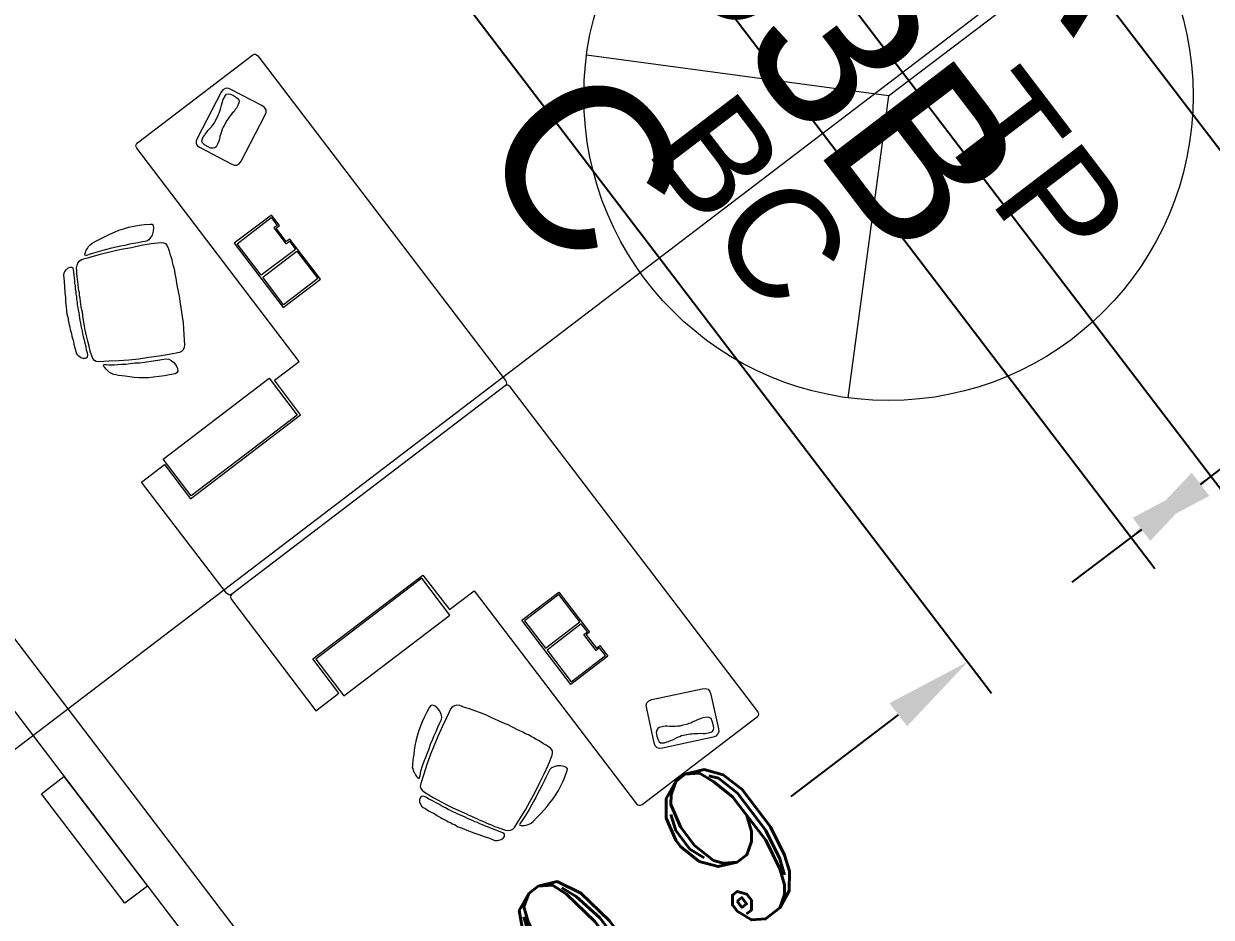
# Model space of a CAD drawing. Header units: metres. Extents: x 1384 to 1901, y 1501 to 2216.
# Drawn here: x 1475.91 to 1481.35, y 2115.07 to 2119.17 of the extents above; entities that cross this region are included whole.
import ezdxf

# ---------------------------------------------------------------- set-up
doc = ezdxf.new("R2010")
doc.units = ezdxf.units.M
doc.header["$LTSCALE"] = 0.05
doc.header["$PDMODE"] = 3
doc.linetypes.add('CONTINUA', pattern=[0])
for name, color, linetype, lineweight in [('BIEs', 1, 'CONTINUA', 15), ('Circulo', 250, 'Continuous', 15), ('Cotas Nave 2', 250, 'CONTINUA', 15), ('Extintores', 1, 'CONTINUA', 15), ('Linea de Corte', 250, 'CONTINUA', 15), ('mobiliario', 253, 'CONTINUA', 15), ('Pared Fuego', 81, 'CONTINUA', 15), ('TextoDCE', 250, 'Continuous', 15)]:
    doc.layers.add(name, color=color, linetype=linetype, lineweight=lineweight)
doc.styles.add('ROMANT', font='ROMANT', dxfattribs={"width": 0.85})
doc.styles.get("Standard").update_dxf_attribs({"font": 'arial.ttf'})
doc.dimstyles.new('1-50-GENERAL', dxfattribs={"dimtxt": 0.38, "dimasz": 0.4, "dimexe": 0.18, "dimexo": 0.06, "dimgap": 0.09, "dimtad": 0, "dimdec": 1, "dimzin": 0, "dimdsep": 46, "dimtxsty": 'ROMANT', "dimcen": 0.09, "dimadec": 0, "dimazin": 0, "dimtfac": 1, "dimtdec": 1, "dimtix": 1, "dimtofl": 0, "dimtmove": 0, "dimatfit": 3, "dimfxl": 0, "dimtolj": 1, "dimtzin": 0, "dimarcsym": 0})

# ---------------------------------------------------------------- blocks, each defined once
blk = doc.blocks.new('*D258')
at = {"layer": 'Cotas Nave 2', "color": 0, "lineweight": -2, "transparency": 16777216}
for p, q in [((1452.4409, 2163.6844), (1458.0727, 2167.9789)), ((1458.1721, 2167.5516), (1479.2994, 2139.8456)), ((1502.3652, 2109.5977), (1481.0039, 2137.6104)), ((1496.6209, 2104.7143), (1502.7508, 2109.3887))]:
    blk.add_line(p, q, dxfattribs=at)
at = {"layer": 'Cotas Nave 2', "color": 0, "transparency": 16777216}
for points in [[(1458.2251, 2167.5921), (1458.1191, 2167.5112), (1457.9295, 2167.8697)], [(1502.4182, 2109.6381), (1502.3122, 2109.5573), (1502.6077, 2109.2796)]]:
    blk.add_solid(points, dxfattribs=at)
at = {"layer": 'Defpoints', "color": 0, "transparency": 16777216}
for p in [(1457.9295, 2167.8697), (1452.3932, 2163.648), (1496.5732, 2104.678)]:
    blk.add_point(p, dxfattribs=at)
at = {"layer": 'Cotas Nave 2', "color": 0, "transparency": 16777216, "insert": (1480.1517, 2138.728), "char_height": 1, "attachment_point": 5, "rotation": 307.3275, "style": 'ROMANT'}
blk.add_mtext('\\A1;73.7', dxfattribs=at)
blk = doc.blocks.new('*D280')
at = {"layer": 'Cotas Nave 2', "color": 0, "lineweight": -2, "transparency": 16777216}
for p, q in [((1451.6493, 2127.6147), (1442.9648, 2121.0908)), ((1443.349, 2120.8791), (1455.8204, 2104.2774)), ((1470.0045, 2085.396), (1457.533, 2101.9976)), ((1478.7852, 2091.4919), (1470.1008, 2084.968))]:
    blk.add_line(p, q, dxfattribs=at)
at = {"layer": 'Cotas Nave 2', "color": 0, "transparency": 16777216}
for points in [[(1443.4023, 2120.9191), (1443.2957, 2120.839), (1443.1087, 2121.1989)], [(1470.0578, 2085.436), (1469.9512, 2085.3559), (1470.2447, 2085.0761)]]:
    blk.add_solid(points, dxfattribs=at)
at = {"layer": 'Defpoints', "color": 0, "transparency": 16777216}
for p in [(1451.6972, 2127.6507), (1478.8332, 2091.528), (1470.2447, 2085.0761)]:
    blk.add_point(p, dxfattribs=at)
at = {"layer": 'Cotas Nave 2', "color": 0, "transparency": 16777216, "insert": (1456.6767, 2103.1375), "char_height": 1, "attachment_point": 5, "rotation": 306.9145, "style": 'ROMANT'}
blk.add_mtext('\\A1;45.2', dxfattribs=at)
blk = doc.blocks.new('*D294')
at = {"layer": 'Cotas Nave 2', "color": 0, "lineweight": -2, "transparency": 16777216}
for p, q in [((1485.8886, 2118.4399), (1487.1996, 2116.7207)), ((1486.7724, 2116.6213), (1484.2131, 2114.6697)), ((1480.0623, 2111.5045), (1482.6216, 2113.4561)), ((1478.5424, 2112.838), (1479.8534, 2111.1188))]:
    blk.add_line(p, q, dxfattribs=at)
at = {"layer": 'Cotas Nave 2', "color": 0, "transparency": 16777216}
for points in [[(1486.732, 2116.6743), (1486.8128, 2116.5683), (1487.0905, 2116.8639)], [(1480.0219, 2111.5575), (1480.1027, 2111.4515), (1479.7443, 2111.262)]]:
    blk.add_solid(points, dxfattribs=at)
at = {"layer": 'Defpoints', "color": 0, "transparency": 16777216}
for p in [(1485.8522, 2118.4876), (1487.0905, 2116.8639), (1478.506, 2112.8857)]:
    blk.add_point(p, dxfattribs=at)
at = {"layer": 'Cotas Nave 2', "color": 0, "transparency": 16777216, "insert": (1483.4174, 2114.0629), "char_height": 1, "attachment_point": 5, "rotation": 37.3275, "style": 'ROMANT'}
blk.add_mtext('\\A1;9.2', dxfattribs=at)
blk = doc.blocks.new('*D298')
at = {"layer": 'Cotas Nave 2', "color": 0, "lineweight": -2, "transparency": 16777216}
for p, q in [((1478.9202, 2121.8209), (1482.2006, 2117.5191)), ((1478.1727, 2121.2509), (1481.4531, 2116.9491)), ((1482.4095, 2117.9047), (1482.7276, 2118.1473)), ((1481.0259, 2116.8496), (1480.7078, 2116.6071))]:
    blk.add_line(p, q, dxfattribs=at)
at = {"layer": 'Cotas Nave 2', "color": 0, "transparency": 16777216}
for points in [[(1482.3691, 2117.9577), (1482.4499, 2117.8517), (1482.0915, 2117.6622)], [(1480.9855, 2116.9027), (1481.0663, 2116.7966), (1481.344, 2117.0922)]]:
    blk.add_solid(points, dxfattribs=at)
at = {"layer": 'Defpoints', "color": 0, "transparency": 16777216}
for p in [(1478.8838, 2121.8686), (1478.1364, 2121.2986), (1481.344, 2117.0922)]:
    blk.add_point(p, dxfattribs=at)
at = {"layer": 'Cotas Nave 2', "color": 0, "transparency": 16777216, "insert": (1483.3423, 2118.616), "char_height": 0.75, "attachment_point": 5, "rotation": 37.3275, "style": 'ROMANT'}
blk.add_mtext('\\A1;0.9', dxfattribs=at)
blk = doc.blocks.new('*D299')
at = {"layer": 'Cotas Nave 2', "color": 0, "lineweight": -2, "transparency": 16777216}
for p, q in [((1477.807, 2120.972), (1481.0873, 2116.6701)), ((1477.0595, 2120.402), (1480.3399, 2116.1001)), ((1481.2963, 2117.0558), (1481.6143, 2117.2984)), ((1479.9127, 2116.0007), (1479.4208, 2115.6256))]:
    blk.add_line(p, q, dxfattribs=at)
at = {"layer": 'Cotas Nave 2', "color": 0, "transparency": 16777216}
for points in [[(1481.2558, 2117.1088), (1481.3367, 2117.0028), (1480.9782, 2116.8133)], [(1479.8722, 2116.0537), (1479.9531, 2115.9477), (1480.2307, 2116.2433)]]:
    blk.add_solid(points, dxfattribs=at)
at = {"layer": 'Defpoints', "color": 0, "transparency": 16777216}
for p in [(1477.7706, 2121.0197), (1477.0231, 2120.4497), (1480.2307, 2116.2433)]:
    blk.add_point(p, dxfattribs=at)
at = {"layer": 'Cotas Nave 2', "color": 0, "transparency": 16777216, "insert": (1478.806, 2115.1569), "char_height": 0.75, "attachment_point": 5, "rotation": 37.3275, "style": 'ROMANT'}
blk.add_mtext('\\A1;0.9', dxfattribs=at)
blk = doc.blocks.new('*D301')
at = {"layer": 'Cotas Nave 2', "color": 0, "lineweight": -2, "transparency": 16777216}
for p, q in [((1476.9867, 2120.4974), (1476.5729, 2121.0401)), ((1476.364, 2120.6544), (1475.9541, 2120.3419)), ((1474.2906, 2119.0734), (1474.7005, 2119.386)), ((1474.2773, 2118.4313), (1473.8634, 2118.974))]:
    blk.add_line(p, q, dxfattribs=at)
at = {"layer": 'Cotas Nave 2', "color": 0, "transparency": 16777216}
for points in [[(1476.3235, 2120.7074), (1476.4044, 2120.6014), (1476.682, 2120.897)], [(1474.2502, 2119.1264), (1474.3311, 2119.0204), (1473.9726, 2118.8309)]]:
    blk.add_solid(points, dxfattribs=at)
at = {"layer": 'Defpoints', "color": 0, "transparency": 16777216}
for p in [(1477.0231, 2120.4497), (1473.9726, 2118.8309), (1474.3136, 2118.3836)]:
    blk.add_point(p, dxfattribs=at)
at = {"layer": 'Cotas Nave 2', "color": 0, "transparency": 16777216, "insert": (1475.3273, 2119.8639), "char_height": 0.75, "attachment_point": 5, "rotation": 37.3275, "style": 'ROMANT'}
blk.add_mtext('\\A1;3.4', dxfattribs=at)
blk = doc.blocks.new('*D307')
at = {"layer": 'Cotas Nave 2', "color": 0, "lineweight": -2, "transparency": 16777216}
for p, q in [((1469.8763, 2123.771), (1466.8083, 2121.4314)), ((1467.194, 2121.2225), (1470.2732, 2117.1845)), ((1475.0078, 2110.9756), (1471.9286, 2115.0136)), ((1478.1752, 2112.8879), (1475.1073, 2110.5484))]:
    blk.add_line(p, q, dxfattribs=at)
at = {"layer": 'Cotas Nave 2', "color": 0, "transparency": 16777216}
for points in [[(1467.247, 2121.2629), (1467.141, 2121.1821), (1466.9514, 2121.5406)], [(1475.0609, 2111.016), (1474.9548, 2110.9352), (1475.2504, 2110.6575)]]:
    blk.add_solid(points, dxfattribs=at)
at = {"layer": 'Defpoints', "color": 0, "transparency": 16777216}
for p in [(1469.924, 2123.8073), (1466.9514, 2121.5406), (1478.223, 2112.9243)]:
    blk.add_point(p, dxfattribs=at)
at = {"layer": 'Cotas Nave 2', "color": 0, "transparency": 16777216, "insert": (1471.1009, 2116.0991), "char_height": 1, "attachment_point": 5, "rotation": 307.3275, "style": 'ROMANT'}
blk.add_mtext('\\A1;13.7', dxfattribs=at)

msp = doc.modelspace()

# ---------------------------------------------------------------- linework, layer by layer
at = {"layer": 'BIEs'}
for p, q in [((1475.9888, 2115.6382), (1476.0922, 2115.717)), ((1476.0922, 2115.717), (1476.4742, 2115.216)), ((1476.3708, 2115.1372), (1475.9888, 2115.6382)), ((1476.4742, 2115.216), (1476.3708, 2115.1372))]:
    msp.add_line(p, q, dxfattribs=at)
at = {"layer": 'Circulo'}
for q in [(1480.9767, 2119.6804), (1478.485, 2119.0208), (1479.6812, 2117.4522)]:
    msp.add_line((1479.8675, 2118.8346), q, dxfattribs=at)
msp.add_circle((1479.8675, 2118.8346), 1.3949, dxfattribs=at)
at = {"layer": 'Linea de Corte'}
msp.add_line((1486.2837, 2123.785), (1463.2468, 2106.2182), dxfattribs=at)
at = {"layer": 'mobiliario', "linetype": 'Continuous'}
for p, q in [((1476.4286, 2118.6202), (1476.9565, 2119.0227)), ((1476.9565, 2119.0227), (1476.9633, 2119.0257)), ((1476.9633, 2119.0257), (1476.9697, 2119.0261)), ((1476.9697, 2119.0261), (1476.9745, 2119.0229)), ((1476.9745, 2119.0229), (1476.9802, 2119.0183)), ((1476.9802, 2119.0183), (1478.1141, 2117.5314)), ((1476.8118, 2118.8515), (1476.703, 2118.6421)), ((1476.8196, 2118.862), (1476.8118, 2118.8515)), ((1476.8307, 2118.8681), (1476.8196, 2118.862)), ((1476.8426, 2118.8704), (1476.8307, 2118.8681)), ((1476.8559, 2118.8647), (1476.8426, 2118.8704)), ((1476.8559, 2118.8647), (1476.8559, 2118.8647)), ((1476.9982, 2118.7905), (1476.8559, 2118.8647)), ((1476.8099, 2118.78), (1476.8141, 2118.7923)), ((1476.8141, 2118.7923), (1476.8169, 2118.8035)), ((1476.8169, 2118.8035), (1476.8193, 2118.8121)), ((1476.8193, 2118.8121), (1476.8214, 2118.8182)), ((1476.8214, 2118.8182), (1476.8316, 2118.8373)), ((1476.8316, 2118.8373), (1476.8363, 2118.8431)), ((1476.8363, 2118.8431), (1476.8442, 2118.8445)), ((1476.8442, 2118.8445), (1476.8542, 2118.8432)), ((1476.8542, 2118.8432), (1476.8687, 2118.8361)), ((1476.8687, 2118.8361), (1476.8816, 2118.828)), ((1476.8816, 2118.828), (1476.8921, 2118.8202)), ((1476.8937, 2118.8034), (1476.8848, 2118.7853)), ((1476.8921, 2118.8202), (1476.8947, 2118.8109)), ((1476.8947, 2118.8109), (1476.8937, 2118.8034)), ((1476.7849, 2118.7181), (1476.799, 2118.747)), ((1476.799, 2118.747), (1476.8011, 2118.7531)), ((1476.8011, 2118.7531), (1476.8046, 2118.7603)), ((1476.8046, 2118.7603), (1476.8071, 2118.7689)), ((1476.8071, 2118.7689), (1476.8099, 2118.78)), ((1476.855, 2118.7445), (1476.8476, 2118.7366)), ((1476.8628, 2118.755), (1476.855, 2118.7445)), ((1476.8717, 2118.764), (1476.8628, 2118.755)), ((1476.8767, 2118.7723), (1476.8717, 2118.764)), ((1476.8827, 2118.7792), (1476.8767, 2118.7723)), ((1476.8848, 2118.7853), (1476.8827, 2118.7792)), ((1476.8848, 2118.7853), (1476.8848, 2118.7853)), ((1476.9037, 2118.5357), (1477.0126, 2118.7451)), ((1477.0098, 2118.7813), (1476.9982, 2118.7905)), ((1477.0174, 2118.7713), (1477.0098, 2118.7813)), ((1477.0126, 2118.7451), (1477.0182, 2118.7584)), ((1477.0182, 2118.7584), (1477.0174, 2118.7713)), ((1476.7511, 2118.6766), (1476.76, 2118.6856)), ((1476.76, 2118.6856), (1476.7689, 2118.6947)), ((1476.7689, 2118.6947), (1476.7753, 2118.704)), ((1476.7753, 2118.704), (1476.7813, 2118.7109)), ((1476.7813, 2118.7109), (1476.7849, 2118.7181)), ((1476.821, 2118.6915), (1476.8171, 2118.6818)), ((1476.8259, 2118.6998), (1476.821, 2118.6915)), ((1476.8379, 2118.7225), (1476.8259, 2118.6998)), ((1476.8426, 2118.7283), (1476.8379, 2118.7225)), ((1476.8476, 2118.7366), (1476.8426, 2118.7283)), ((1476.6973, 2118.6288), (1476.697, 2118.6173)), ((1476.703, 2118.6421), (1476.6973, 2118.6288)), ((1476.7239, 2118.6264), (1476.7249, 2118.634)), ((1476.7249, 2118.634), (1476.7288, 2118.6438)), ((1476.7288, 2118.6438), (1476.7351, 2118.6531)), ((1476.7351, 2118.6531), (1476.7387, 2118.6603)), ((1476.7387, 2118.6603), (1476.7461, 2118.6683)), ((1476.7461, 2118.6683), (1476.7511, 2118.6766)), ((1476.8045, 2118.6361), (1476.8021, 2118.6275)), ((1476.8062, 2118.6487), (1476.8045, 2118.6361)), ((1476.8105, 2118.6609), (1476.8062, 2118.6487)), ((1476.8133, 2118.672), (1476.8105, 2118.6609)), ((1476.8171, 2118.6818), (1476.8133, 2118.672)), ((1476.4218, 2118.6083), (1476.4239, 2118.6144)), ((1476.4222, 2118.6018), (1476.4218, 2118.6083)), ((1476.4252, 2118.595), (1476.4222, 2118.6018)), ((1476.4239, 2118.6144), (1476.4286, 2118.6202)), ((1477.1694, 2117.619), (1476.4252, 2118.595)), ((1476.697, 2118.6173), (1476.7032, 2118.6062)), ((1476.7032, 2118.6062), (1476.7162, 2118.598)), ((1476.7162, 2118.598), (1476.8585, 2118.5238)), ((1476.7268, 2118.6197), (1476.7239, 2118.6264)), ((1476.7358, 2118.6108), (1476.7268, 2118.6197)), ((1476.7488, 2118.6026), (1476.7358, 2118.6108)), ((1476.7633, 2118.5955), (1476.7488, 2118.6026)), ((1476.7747, 2118.5953), (1476.7633, 2118.5955)), ((1476.7826, 2118.5968), (1476.7747, 2118.5953)), ((1476.7898, 2118.6022), (1476.7826, 2118.5968)), ((1476.7986, 2118.6203), (1476.7898, 2118.6022)), ((1476.8021, 2118.6275), (1476.7986, 2118.6203)), ((1476.8585, 2118.5238), (1476.8719, 2118.5182)), ((1476.8834, 2118.5179), (1476.8945, 2118.5241)), ((1476.8945, 2118.5241), (1476.9037, 2118.5357)), ((1476.8719, 2118.5182), (1476.8834, 2118.5179)), ((1477.042, 2118.2891), (1476.8723, 2118.1597)), ((1476.8848, 2118.158), (1477.0418, 2118.2777)), ((1477.0418, 2118.2777), (1477.069, 2118.242)), ((1477.079, 2118.2406), (1477.042, 2118.2891)), ((1476.2687, 2118.1846), (1476.303, 2118.2018)), ((1476.303, 2118.2018), (1476.3234, 2118.2105)), ((1476.3234, 2118.2105), (1476.3438, 2118.2193)), ((1476.3438, 2118.2193), (1476.3653, 2118.2266)), ((1476.3653, 2118.2266), (1476.3893, 2118.2336)), ((1476.3893, 2118.2336), (1476.4129, 2118.2382)), ((1476.4129, 2118.2382), (1476.4366, 2118.2426)), ((1476.4366, 2118.2426), (1476.4613, 2118.2458)), ((1476.4613, 2118.2458), (1476.4872, 2118.2474)), ((1476.4872, 2118.2474), (1476.4961, 2118.2474)), ((1476.4958, 2118.1975), (1476.4891, 2118.1857)), ((1476.5007, 2118.2149), (1476.4958, 2118.1975)), ((1476.4961, 2118.2474), (1476.5005, 2118.2417)), ((1476.5005, 2118.2417), (1476.5027, 2118.2299)), ((1476.5027, 2118.2299), (1476.5007, 2118.2149)), ((1477.069, 2118.242), (1477.0533, 2118.23)), ((1477.0533, 2118.23), (1477.1088, 2118.1572)), ((1477.0634, 2118.2286), (1477.079, 2118.2406)), ((1477.1102, 2118.1673), (1477.0634, 2118.2286)), ((1477.079, 2118.2406), (1477.079, 2118.2406)), ((1477.079, 2118.2406), (1477.079, 2118.2406)), ((1476.1995, 2118.1363), (1476.2044, 2118.1446)), ((1476.2044, 2118.1446), (1476.2119, 2118.1526)), ((1476.2119, 2118.1526), (1476.2219, 2118.1602)), ((1476.2219, 2118.1602), (1476.2412, 2118.1704)), ((1476.2412, 2118.1704), (1476.2687, 2118.1846)), ((1476.3308, 2118.1417), (1476.3096, 2118.1368)), ((1476.3519, 2118.1465), (1476.3308, 2118.1417)), ((1476.3716, 2118.1503), (1476.3519, 2118.1465)), ((1476.3539, 2118.1322), (1476.4011, 2118.1411)), ((1476.3928, 2118.1551), (1476.3716, 2118.1503)), ((1476.4125, 2118.1589), (1476.3928, 2118.1551)), ((1476.4011, 2118.1411), (1476.446, 2118.1505)), ((1476.4322, 2118.1626), (1476.4125, 2118.1589)), ((1476.4519, 2118.1663), (1476.4322, 2118.1626)), ((1476.446, 2118.1505), (1476.4918, 2118.1584)), ((1476.4716, 2118.17), (1476.4519, 2118.1663)), ((1476.4813, 2118.1752), (1476.4716, 2118.17)), ((1476.4891, 2118.1857), (1476.4813, 2118.1752)), ((1476.4918, 2118.1584), (1476.5373, 2118.1638)), ((1476.5373, 2118.1638), (1476.5474, 2118.1625)), ((1476.5474, 2118.1625), (1476.5571, 2118.1585)), ((1476.5571, 2118.1585), (1476.5647, 2118.1486)), ((1476.5647, 2118.1486), (1476.5706, 2118.1349)), ((1476.8723, 2118.1597), (1477.0964, 2117.8657)), ((1476.9947, 2118.0139), (1476.8848, 2118.158)), ((1477.1088, 2118.1572), (1477.1245, 2118.1692)), ((1477.1258, 2118.1792), (1477.1102, 2118.1673)), ((1477.1245, 2118.1692), (1477.1528, 2118.1321)), ((1477.2662, 2117.9952), (1477.1258, 2118.1792)), ((1476.1622, 2118.0786), (1476.1733, 2118.0848)), ((1476.1733, 2118.0848), (1476.2173, 2118.0981)), ((1476.1882, 2118.1097), (1476.1906, 2118.1183)), ((1476.189, 2118.1057), (1476.1882, 2118.1097)), ((1476.1911, 2118.1029), (1476.189, 2118.1057)), ((1476.1906, 2118.1183), (1476.1945, 2118.128)), ((1476.1951, 2118.1037), (1476.1911, 2118.1029)), ((1476.1945, 2118.128), (1476.1995, 2118.1363)), ((1476.2126, 2118.1102), (1476.1951, 2118.1037)), ((1476.1951, 2118.1037), (1476.1951, 2118.1037)), ((1476.2381, 2118.1183), (1476.2126, 2118.1102)), ((1476.2173, 2118.0981), (1476.2639, 2118.111)), ((1476.2699, 2118.1269), (1476.2381, 2118.1183)), ((1476.2639, 2118.111), (1476.3077, 2118.1217)), ((1476.3096, 2118.1368), (1476.2699, 2118.1269)), ((1476.3077, 2118.1217), (1476.3539, 2118.1322)), ((1476.5706, 2118.1349), (1476.5742, 2118.1242)), ((1476.5742, 2118.1242), (1476.5776, 2118.111)), ((1476.5776, 2118.111), (1476.5824, 2118.0988)), ((1476.5824, 2118.0988), (1476.5857, 2118.0855)), ((1476.5857, 2118.0855), (1476.588, 2118.0738)), ((1477.1528, 2118.1321), (1476.9947, 2118.0139)), ((1477.0023, 2118.0039), (1477.1593, 2118.1236)), ((1477.1593, 2118.1236), (1477.2551, 2117.998)), ((1476.0934, 2118.0238), (1476.097, 2118.0311)), ((1476.097, 2118.0311), (1476.1033, 2118.0404)), ((1476.1033, 2118.0404), (1476.1119, 2118.047)), ((1476.1119, 2118.047), (1476.1202, 2118.051)), ((1476.1202, 2118.051), (1476.1277, 2118.05)), ((1476.1277, 2118.05), (1476.1323, 2118.0468)), ((1476.1323, 2118.0468), (1476.1339, 2118.0389)), ((1476.1339, 2118.0389), (1476.1361, 2118.0271)), ((1476.1503, 2118.047), (1476.152, 2118.0595)), ((1476.1511, 2118.034), (1476.1503, 2118.047)), ((1476.1519, 2118.0211), (1476.1511, 2118.034)), ((1476.152, 2118.0595), (1476.1559, 2118.0692)), ((1476.1559, 2118.0692), (1476.1622, 2118.0786)), ((1476.588, 2118.0738), (1476.5913, 2118.0605)), ((1476.5913, 2118.0605), (1476.5947, 2118.0473)), ((1476.5947, 2118.0473), (1476.598, 2118.034)), ((1476.598, 2118.034), (1476.5999, 2118.0196)), ((1476.0921, 2118.0138), (1476.0934, 2118.0238)), ((1476.0948, 2117.9865), (1476.0921, 2118.0138)), ((1476.0965, 2117.9607), (1476.0948, 2117.9865)), ((1476.1361, 2118.0271), (1476.137, 2118.0141)), ((1476.137, 2118.0141), (1476.1392, 2118.0023)), ((1476.1392, 2118.0023), (1476.14, 2117.9894)), ((1476.14, 2117.9894), (1476.1408, 2117.9765)), ((1476.1408, 2117.9765), (1476.143, 2117.9647)), ((1476.1528, 2118.0082), (1476.1519, 2118.0211)), ((1476.1536, 2117.9953), (1476.1528, 2118.0082)), ((1476.1558, 2117.9834), (1476.1536, 2117.9953)), ((1476.1566, 2117.9705), (1476.1558, 2117.9834)), ((1476.5999, 2118.0196), (1476.6032, 2118.0063)), ((1476.6032, 2118.0063), (1476.6062, 2117.9906)), ((1476.6062, 2117.9906), (1476.6081, 2117.9763)), ((1476.6081, 2117.9763), (1476.6111, 2117.9605)), ((1477.0981, 2117.8783), (1477.0023, 2118.0039)), ((1477.0964, 2117.8657), (1477.2662, 2117.9952)), ((1477.2551, 2117.998), (1477.0981, 2117.8783)), ((1476.0981, 2117.9349), (1476.0965, 2117.9607)), ((1476.1001, 2117.9116), (1476.0981, 2117.9349)), ((1476.143, 2117.9647), (1476.1439, 2117.9517)), ((1476.1439, 2117.9517), (1476.1461, 2117.9399)), ((1476.1461, 2117.9399), (1476.147, 2117.927)), ((1476.147, 2117.927), (1476.1492, 2117.9152)), ((1476.1586, 2117.9562), (1476.1566, 2117.9705)), ((1476.1608, 2117.9443), (1476.1586, 2117.9562)), ((1476.163, 2117.9325), (1476.1608, 2117.9443)), ((1476.1639, 2117.9197), (1476.163, 2117.9325)), ((1476.6111, 2117.9605), (1476.6144, 2117.9472)), ((1476.6144, 2117.9472), (1476.6175, 2117.9315)), ((1476.6175, 2117.9315), (1476.6194, 2117.9172)), ((1476.1009, 2117.8897), (1476.1001, 2117.9116)), ((1476.1033, 2117.8689), (1476.1009, 2117.8897)), ((1476.1059, 2117.8506), (1476.1033, 2117.8689)), ((1476.1492, 2117.9152), (1476.1501, 2117.9023)), ((1476.1501, 2117.9023), (1476.1522, 2117.8904)), ((1476.1522, 2117.8904), (1476.1531, 2117.8775)), ((1476.1531, 2117.8775), (1476.1554, 2117.8657)), ((1476.1661, 2117.9078), (1476.1639, 2117.9197)), ((1476.1681, 2117.8934), (1476.1661, 2117.9078)), ((1476.1702, 2117.8816), (1476.1681, 2117.8934)), ((1476.1711, 2117.8687), (1476.1702, 2117.8816)), ((1476.1745, 2117.8554), (1476.1711, 2117.8687)), ((1476.6194, 2117.9172), (1476.6239, 2117.8845)), ((1476.6239, 2117.8845), (1476.6288, 2117.8544)), ((1476.1075, 2117.8337), (1476.1059, 2117.8506)), ((1476.1075, 2117.8337), (1476.1075, 2117.8337)), ((1476.1101, 2117.8245), (1476.1075, 2117.8337)), ((1476.1127, 2117.8151), (1476.1101, 2117.8245)), ((1476.1138, 2117.8048), (1476.1127, 2117.8151)), ((1476.1554, 2117.8657), (1476.1576, 2117.8538)), ((1476.1576, 2117.8538), (1476.1598, 2117.8421)), ((1476.1598, 2117.8421), (1476.1621, 2117.8303)), ((1476.1621, 2117.8303), (1476.1629, 2117.8173)), ((1476.1629, 2117.8173), (1476.1651, 2117.8055)), ((1476.1767, 2117.8436), (1476.1745, 2117.8554)), ((1476.1767, 2117.8436), (1476.1767, 2117.8436)), ((1476.1805, 2117.8149), (1476.1767, 2117.8436)), ((1476.1846, 2117.7888), (1476.1805, 2117.8149)), ((1476.6288, 2117.8544), (1476.6338, 2117.8243)), ((1476.6338, 2117.8243), (1476.6375, 2117.7956)), ((1476.1164, 2117.7954), (1476.1138, 2117.8048)), ((1476.1176, 2117.7851), (1476.1164, 2117.7954)), ((1476.1202, 2117.7757), (1476.1176, 2117.7851)), ((1476.1224, 2117.7639), (1476.1202, 2117.7757)), ((1476.125, 2117.7546), (1476.1224, 2117.7639)), ((1476.1651, 2117.8055), (1476.1674, 2117.7937)), ((1476.1674, 2117.7937), (1476.1697, 2117.7819)), ((1476.1697, 2117.7819), (1476.1719, 2117.77)), ((1476.1719, 2117.77), (1476.1752, 2117.7567)), ((1476.1899, 2117.7612), (1476.1846, 2117.7888)), ((1476.1955, 2117.7361), (1476.1899, 2117.7612)), ((1476.6375, 2117.7956), (1476.6403, 2117.7684)), ((1476.6403, 2117.7684), (1476.6419, 2117.7425)), ((1476.1276, 2117.7453), (1476.125, 2117.7546)), ((1476.1299, 2117.7334), (1476.1276, 2117.7453)), ((1476.1335, 2117.7227), (1476.1299, 2117.7334)), ((1476.1369, 2117.7094), (1476.1335, 2117.7227)), ((1476.1391, 2117.6976), (1476.1369, 2117.7094)), ((1476.1752, 2117.7567), (1476.1775, 2117.7449)), ((1476.1775, 2117.7449), (1476.1798, 2117.7331)), ((1476.1798, 2117.7331), (1476.1834, 2117.7224)), ((1476.1834, 2117.7224), (1476.1868, 2117.7091)), ((1476.1868, 2117.7091), (1476.189, 2117.6973)), ((1476.2011, 2117.711), (1476.1955, 2117.7361)), ((1476.207, 2117.6885), (1476.2011, 2117.711)), ((1476.6419, 2117.7425), (1476.6425, 2117.7182)), ((1476.6425, 2117.7182), (1476.6445, 2117.6948)), ((1476.1424, 2117.6844), (1476.1391, 2117.6976)), ((1476.1469, 2117.6697), (1476.1424, 2117.6844)), ((1476.1502, 2117.6565), (1476.1469, 2117.6697)), ((1476.1542, 2117.6482), (1476.1502, 2117.6565)), ((1476.189, 2117.6973), (1476.1923, 2117.684)), ((1476.1923, 2117.684), (1476.1946, 2117.6722)), ((1476.1946, 2117.6722), (1476.1979, 2117.6589)), ((1476.1979, 2117.6589), (1476.2001, 2117.6471)), ((1476.2129, 2117.6659), (1476.207, 2117.6885)), ((1476.2203, 2117.6444), (1476.2129, 2117.6659)), ((1476.5745, 2117.6505), (1476.5286, 2117.6426)), ((1476.6218, 2117.6595), (1476.5745, 2117.6505)), ((1476.63, 2117.6635), (1476.6218, 2117.6595)), ((1476.6375, 2117.6714), (1476.63, 2117.6635)), ((1476.6428, 2117.6823), (1476.6375, 2117.6714)), ((1476.6445, 2117.6948), (1476.6428, 2117.6823)), ((1476.1611, 2117.6422), (1476.1542, 2117.6482)), ((1476.169, 2117.6347), (1476.1611, 2117.6422)), ((1476.1802, 2117.6319), (1476.169, 2117.6347)), ((1476.1891, 2117.632), (1476.1802, 2117.6319)), ((1476.196, 2117.6349), (1476.1891, 2117.632)), ((1476.1991, 2117.6396), (1476.196, 2117.6349)), ((1476.2001, 2117.6471), (1476.1991, 2117.6396)), ((1476.225, 2117.6323), (1476.2203, 2117.6444)), ((1476.2316, 2117.6237), (1476.225, 2117.6323)), ((1476.2399, 2117.6187), (1476.2316, 2117.6237)), ((1476.2525, 2117.617), (1476.2399, 2117.6187)), ((1476.2976, 2117.6199), (1476.2525, 2117.617)), ((1476.2733, 2117.6014), (1476.2751, 2117.605)), ((1476.2752, 2117.596), (1476.2733, 2117.6014)), ((1476.2751, 2117.605), (1476.2777, 2117.6047)), ((1476.2796, 2117.5904), (1476.2752, 2117.596)), ((1476.2777, 2117.6047), (1476.2866, 2117.6047)), ((1476.2866, 2117.6047), (1476.2967, 2117.6034)), ((1476.2967, 2117.6034), (1476.3082, 2117.6031)), ((1476.3439, 2117.6213), (1476.2976, 2117.6199)), ((1476.3082, 2117.6031), (1476.3236, 2117.6036)), ((1476.3236, 2117.6036), (1476.3391, 2117.6041)), ((1476.3391, 2117.6041), (1476.3559, 2117.6057)), ((1476.3891, 2117.6243), (1476.3439, 2117.6213)), ((1476.3559, 2117.6057), (1476.3753, 2117.6069)), ((1476.3753, 2117.6069), (1476.3961, 2117.6092)), ((1476.4347, 2117.6296), (1476.3891, 2117.6243)), ((1476.3961, 2117.6092), (1476.4168, 2117.6116)), ((1476.4168, 2117.6116), (1476.4387, 2117.6125)), ((1476.4816, 2117.6361), (1476.4347, 2117.6296)), ((1476.4387, 2117.6125), (1476.461, 2117.6158)), ((1476.461, 2117.6158), (1476.4818, 2117.6182)), ((1476.5286, 2117.6426), (1476.4816, 2117.6361)), ((1476.4818, 2117.6182), (1476.5015, 2117.6219)), ((1476.5015, 2117.6219), (1476.5223, 2117.6242)), ((1476.5223, 2117.6242), (1476.5405, 2117.6269)), ((1476.5405, 2117.6269), (1476.5603, 2117.6306)), ((1476.5603, 2117.6306), (1476.5729, 2117.6289)), ((1476.5729, 2117.6289), (1476.5836, 2117.6237)), ((1476.5836, 2117.6237), (1476.5952, 2117.6144)), ((1476.5952, 2117.6144), (1476.6061, 2117.6001)), ((1476.6061, 2117.6001), (1476.612, 2117.5865)), ((1477.0567, 2117.533), (1477.1694, 2117.619)), ((1476.285, 2117.5832), (1476.2796, 2117.5904)), ((1476.293, 2117.5757), (1476.285, 2117.5832)), ((1476.3009, 2117.5683), (1476.293, 2117.5757)), ((1476.3092, 2117.5633), (1476.3009, 2117.5683)), ((1476.3139, 2117.5601), (1476.3092, 2117.5633)), ((1476.3214, 2117.5591), (1476.3139, 2117.5601)), ((1476.33, 2117.5567), (1476.3214, 2117.5591)), ((1476.3427, 2117.555), (1476.33, 2117.5567)), ((1476.3578, 2117.5529), (1476.3427, 2117.555)), ((1476.3728, 2117.5509), (1476.3578, 2117.5529)), ((1476.393, 2117.5482), (1476.3728, 2117.5509)), ((1476.4131, 2117.5455), (1476.393, 2117.5482)), ((1476.4346, 2117.5439), (1476.4131, 2117.5455)), ((1476.4576, 2117.5433), (1476.4346, 2117.5439)), ((1476.4795, 2117.5442), (1476.4576, 2117.5433)), ((1476.5028, 2117.5462), (1476.4795, 2117.5442)), ((1476.5275, 2117.5492), (1476.5028, 2117.5462)), ((1476.5523, 2117.5523), (1476.5275, 2117.5492)), ((1476.5471, 2117.1715), (1477.0322, 2117.5415)), ((1476.5759, 2117.5568), (1476.5523, 2117.5523)), ((1476.601, 2117.5624), (1476.5759, 2117.5568)), ((1476.6092, 2117.5665), (1476.601, 2117.5624)), ((1476.6142, 2117.5747), (1476.6092, 2117.5665)), ((1476.612, 2117.5865), (1476.6142, 2117.5747)), ((1477.0322, 2117.5415), (1477.1606, 2117.3731)), ((1478.1121, 2117.5074), (1476.8607, 2116.5531)), ((1478.1121, 2117.5074), (1476.8607, 2116.5531)), ((1477.1761, 2117.3735), (1477.0567, 2117.533)), ((1478.1167, 2117.5131), (1478.1121, 2117.5074)), ((1478.1189, 2117.5103), (1478.1121, 2117.5074)), ((1478.1141, 2117.5314), (1478.117, 2117.5246)), ((1478.1188, 2117.5192), (1478.1167, 2117.5131)), ((1478.117, 2117.5246), (1478.1188, 2117.5192)), ((1478.1253, 2117.5107), (1478.1189, 2117.5103)), ((1478.13, 2117.5076), (1478.1253, 2117.5107)), ((1478.1358, 2117.5029), (1478.13, 2117.5076)), ((1479.2696, 2116.016), (1478.1358, 2117.5029)), ((1476.6723, 2116.9894), (1477.1761, 2117.3735)), ((1477.1606, 2117.3731), (1476.6755, 2117.0031)), ((1476.6755, 2117.0031), (1476.5471, 2117.1715)), ((1476.4471, 2117.0659), (1476.5527, 2117.1464)), ((1476.5527, 2117.1464), (1476.6723, 2116.9894)), ((1476.8369, 2116.5575), (1476.4471, 2117.0659)), ((1477.2316, 2116.256), (1477.7353, 2116.6401)), ((1477.7308, 2116.6254), (1477.2456, 2116.2554)), ((1477.8592, 2116.457), (1477.7308, 2116.6254)), ((1477.7353, 2116.6401), (1477.8575, 2116.4828)), ((1477.8575, 2116.4828), (1477.9703, 2116.5688)), ((1477.9703, 2116.5688), (1478.7146, 2115.5928)), ((1478.1889, 2116.4331), (1478.3587, 2116.5625)), ((1478.3587, 2116.5625), (1478.499, 2116.3785)), ((1476.8428, 2116.5529), (1476.8369, 2116.5575)), ((1476.8474, 2116.5497), (1476.8428, 2116.5529)), ((1476.8539, 2116.5501), (1476.8474, 2116.5497)), ((1476.8607, 2116.5531), (1476.8539, 2116.5501)), ((1476.856, 2116.5473), (1476.8539, 2116.5412)), ((1476.8539, 2116.5412), (1476.8558, 2116.5359)), ((1476.8558, 2116.5359), (1476.8587, 2116.529)), ((1476.8607, 2116.5531), (1476.856, 2116.5473)), ((1476.8587, 2116.529), (1477.2457, 2116.0185)), ((1478.3584, 2116.5511), (1478.2015, 2116.4314)), ((1478.4542, 2116.4255), (1478.3584, 2116.5511)), ((1477.3741, 2116.087), (1477.8592, 2116.457)), ((1478.413, 2116.1391), (1478.1889, 2116.4331)), ((1478.2015, 2116.4314), (1478.2972, 2116.3058)), ((1478.2972, 2116.3058), (1478.4542, 2116.4255)), ((1478.4607, 2116.417), (1478.3048, 2116.2958)), ((1478.489, 2116.3798), (1478.4607, 2116.417)), ((1478.4733, 2116.3678), (1478.489, 2116.3798)), ((1478.5288, 2116.2951), (1478.4733, 2116.3678)), ((1478.499, 2116.3785), (1478.4833, 2116.3665)), ((1478.4833, 2116.3665), (1478.5301, 2116.3052)), ((1478.3048, 2116.2958), (1478.4147, 2116.1517)), ((1478.5445, 2116.3071), (1478.5288, 2116.2951)), ((1478.5301, 2116.3052), (1478.5458, 2116.3171)), ((1478.5717, 2116.2714), (1478.5445, 2116.3071)), ((1478.5458, 2116.3171), (1478.5828, 2116.2686)), ((1478.5458, 2116.3171), (1478.5458, 2116.3171)), ((1478.5458, 2116.3171), (1478.5458, 2116.3171)), ((1477.3513, 2116.0991), (1477.2316, 2116.256)), ((1477.2456, 2116.2554), (1477.3741, 2116.087)), ((1478.5828, 2116.2686), (1478.413, 2116.1391)), ((1478.4147, 2116.1517), (1478.5717, 2116.2714)), ((1477.2457, 2116.0185), (1477.3513, 2116.0991)), ((1478.7839, 2116.0699), (1479.0147, 2116.1195)), ((1479.0147, 2116.1195), (1479.0291, 2116.1214)), ((1479.0291, 2116.1214), (1479.0413, 2116.1172)), ((1479.0413, 2116.1172), (1479.0489, 2116.1072)), ((1479.0489, 2116.1072), (1479.0547, 2116.0936)), ((1479.0547, 2116.0936), (1479.0886, 2115.9367)), ((1477.7653, 2116.0356), (1477.7533, 2116.0129)), ((1477.7714, 2116.0425), (1477.7653, 2116.0356)), ((1477.7806, 2116.0451), (1477.7714, 2116.0425)), ((1477.7915, 2116.0398), (1477.7806, 2116.0451)), ((1477.803, 2116.0305), (1477.7915, 2116.0398)), ((1477.8139, 2116.0163), (1477.803, 2116.0305)), ((1477.8644, 2116.0299), (1477.8432, 2115.9867)), ((1477.8704, 2116.0368), (1477.8644, 2116.0299)), ((1477.8801, 2116.0419), (1477.8704, 2116.0368)), ((1477.8919, 2116.0442), (1477.8801, 2116.0419)), ((1477.9045, 2116.0425), (1477.8919, 2116.0442)), ((1477.9265, 2116.0344), (1477.9045, 2116.0425)), ((1477.9498, 2116.0274), (1477.9265, 2116.0344)), ((1477.9743, 2116.019), (1477.9498, 2116.0274)), ((1477.9998, 2116.0091), (1477.9743, 2116.019)), ((1478.7587, 2116.0439), (1478.7615, 2116.055)), ((1478.7606, 2116.0295), (1478.7587, 2116.0439)), ((1478.7945, 2115.8726), (1478.7606, 2116.0295)), ((1478.7615, 2116.055), (1478.7704, 2116.0641)), ((1478.7704, 2116.0641), (1478.7839, 2116.0699)), ((1477.7332, 2115.9682), (1477.7236, 2115.9451)), ((1477.7427, 2115.9913), (1477.7332, 2115.9682)), ((1477.7533, 2116.0129), (1477.7427, 2115.9913)), ((1477.8114, 2115.9602), (1477.8203, 2115.9783)), ((1477.8198, 2116.0026), (1477.8139, 2116.0163)), ((1477.822, 2115.9908), (1477.8198, 2116.0026)), ((1477.8203, 2115.9783), (1477.822, 2115.9908)), ((1477.8432, 2115.9867), (1477.8234, 2115.9445)), ((1478.0265, 2115.9979), (1477.9998, 2116.0091)), ((1478.0542, 2115.9852), (1478.0265, 2115.9979)), ((1478.082, 2115.9725), (1478.0542, 2115.9852)), ((1478.1122, 2115.9594), (1478.082, 2115.9725)), ((1478.7397, 2115.5894), (1479.2676, 2115.992)), ((1478.9725, 2115.9677), (1478.9628, 2115.9626)), ((1478.9846, 2115.9725), (1478.9725, 2115.9677)), ((1478.9957, 2115.9787), (1478.9846, 2115.9725)), ((1479.005, 2115.9812), (1478.9957, 2115.9787)), ((1479.0132, 2115.9853), (1479.005, 2115.9812)), ((1479.0197, 2115.9857), (1479.0132, 2115.9853)), ((1479.0394, 2115.9894), (1479.0197, 2115.9857)), ((1479.0197, 2115.9857), (1479.0197, 2115.9857)), ((1479.047, 2115.9884), (1479.0394, 2115.9894)), ((1479.0553, 2115.9835), (1479.047, 2115.9884)), ((1479.06, 2115.9713), (1479.0553, 2115.9835)), ((1479.0645, 2115.9566), (1479.06, 2115.9713)), ((1479.2676, 2115.992), (1479.2723, 2115.9977)), ((1479.2726, 2116.0092), (1479.2696, 2116.016)), ((1479.2723, 2115.9977), (1479.2744, 2116.0038)), ((1479.2744, 2116.0038), (1479.2726, 2116.0092)), ((1477.7156, 2115.9232), (1477.7089, 2115.9024)), ((1477.7236, 2115.9451), (1477.7156, 2115.9232)), ((1477.7875, 2115.9059), (1477.7964, 2115.9239)), ((1477.7964, 2115.9239), (1477.8041, 2115.9433)), ((1477.8041, 2115.9433), (1477.8114, 2115.9602)), ((1477.8234, 2115.9445), (1477.8048, 2115.901)), ((1478.1256, 2115.9538), (1478.1122, 2115.9594)), ((1478.14, 2115.9467), (1478.1256, 2115.9538)), ((1478.1519, 2115.94), (1478.14, 2115.9467)), ((1478.1663, 2115.9329), (1478.1519, 2115.94)), ((1478.1796, 2115.9273), (1478.1663, 2115.9329)), ((1478.194, 2115.9202), (1478.1796, 2115.9273)), ((1478.2059, 2115.9135), (1478.194, 2115.9202)), ((1478.2192, 2115.9079), (1478.2059, 2115.9135)), ((1478.8073, 2115.9298), (1478.8045, 2115.9187)), ((1478.8045, 2115.9187), (1478.8075, 2115.9028)), ((1478.8109, 2115.937), (1478.8073, 2115.9298)), ((1478.818, 2115.9424), (1478.8109, 2115.937)), ((1478.8377, 2115.9462), (1478.818, 2115.9424)), ((1478.8456, 2115.9477), (1478.8377, 2115.9462)), ((1478.8546, 2115.9477), (1478.8456, 2115.9477)), ((1478.8671, 2115.946), (1478.8546, 2115.9477)), ((1478.8801, 2115.9469), (1478.8671, 2115.946)), ((1478.8915, 2115.9466), (1478.8801, 2115.9469)), ((1478.902, 2115.9477), (1478.8915, 2115.9466)), ((1478.9124, 2115.9489), (1478.902, 2115.9477)), ((1478.9217, 2115.9515), (1478.9124, 2115.9489)), ((1478.9467, 2115.9571), (1478.9217, 2115.9515)), ((1478.9285, 2115.907), (1478.96, 2115.9131)), ((1478.9535, 2115.9601), (1478.9467, 2115.9571)), ((1478.9628, 2115.9626), (1478.9535, 2115.9601)), ((1478.96, 2115.9131), (1478.9665, 2115.9135)), ((1478.9665, 2115.9135), (1478.9743, 2115.9149)), ((1478.9743, 2115.9149), (1478.9833, 2115.915)), ((1478.9833, 2115.915), (1478.9948, 2115.9148)), ((1478.9948, 2115.9148), (1479.0077, 2115.9156)), ((1479.0077, 2115.9156), (1479.0192, 2115.9153)), ((1479.0192, 2115.9153), (1479.0282, 2115.9154)), ((1479.0282, 2115.9154), (1479.0347, 2115.9158)), ((1479.0347, 2115.9158), (1479.0558, 2115.9206)), ((1479.0558, 2115.9206), (1479.0626, 2115.9236)), ((1479.0626, 2115.9236), (1479.0661, 2115.9308)), ((1479.0675, 2115.9408), (1479.0645, 2115.9566)), ((1479.0661, 2115.9308), (1479.0675, 2115.9408)), ((1479.0852, 2115.9116), (1479.0764, 2115.9025)), ((1479.0906, 2115.9224), (1479.0852, 2115.9116)), ((1479.0886, 2115.9367), (1479.0886, 2115.9367)), ((1479.0886, 2115.9367), (1479.0906, 2115.9224)), ((1477.6992, 2115.8588), (1477.6965, 2115.8388)), ((1477.7034, 2115.8801), (1477.6992, 2115.8588)), ((1477.7089, 2115.9024), (1477.7034, 2115.8801)), ((1477.764, 2115.845), (1477.7706, 2115.8659)), ((1477.7861, 2115.8574), (1477.7689, 2115.8149)), ((1477.7706, 2115.8659), (1477.7797, 2115.8864)), ((1477.7797, 2115.8864), (1477.7875, 2115.9059)), ((1477.8048, 2115.901), (1477.7861, 2115.8574)), ((1478.2312, 2115.9012), (1478.2192, 2115.9079)), ((1478.2431, 2115.8944), (1478.2312, 2115.9012)), ((1478.255, 2115.8877), (1478.2431, 2115.8944)), ((1478.2657, 2115.8824), (1478.255, 2115.8877)), ((1478.2776, 2115.8757), (1478.2657, 2115.8824)), ((1478.2881, 2115.8678), (1478.2776, 2115.8757)), ((1478.3, 2115.8611), (1478.2881, 2115.8678)), ((1478.3094, 2115.8547), (1478.3, 2115.8611)), ((1478.799, 2115.8579), (1478.7945, 2115.8726)), ((1478.808, 2115.8491), (1478.799, 2115.8579)), ((1478.8075, 2115.9028), (1478.812, 2115.8882)), ((1478.812, 2115.8882), (1478.8182, 2115.8771)), ((1478.8182, 2115.8771), (1478.8239, 2115.8725)), ((1478.8239, 2115.8725), (1478.8315, 2115.8714)), ((1478.8315, 2115.8714), (1478.8419, 2115.8726)), ((1479.0642, 2115.8977), (1478.8335, 2115.8482)), ((1478.8419, 2115.8726), (1478.8526, 2115.8763)), ((1478.8526, 2115.8763), (1478.8605, 2115.8779)), ((1478.8605, 2115.8779), (1478.8702, 2115.8829)), ((1478.8702, 2115.8829), (1478.8795, 2115.8855)), ((1478.8795, 2115.8855), (1478.8905, 2115.8917)), ((1478.8905, 2115.8917), (1478.9016, 2115.8979)), ((1478.9016, 2115.8979), (1478.9123, 2115.9016)), ((1478.9123, 2115.9016), (1478.9206, 2115.9055)), ((1478.9206, 2115.9055), (1478.9285, 2115.907)), ((1479.0764, 2115.9025), (1479.0642, 2115.8977)), ((1477.6918, 2115.8035), (1477.6898, 2115.7884)), ((1477.6938, 2115.8186), (1477.6918, 2115.8035)), ((1477.6965, 2115.8388), (1477.6938, 2115.8186)), ((1477.7421, 2115.7878), (1477.7485, 2115.8062)), ((1477.7485, 2115.8062), (1477.7562, 2115.8256)), ((1477.7689, 2115.8149), (1477.7541, 2115.7721)), ((1477.7562, 2115.8256), (1477.764, 2115.845)), ((1478.321, 2115.8455), (1478.3094, 2115.8547)), ((1478.3111, 2115.7726), (1478.3284, 2115.8151)), ((1478.3286, 2115.8355), (1478.321, 2115.8455)), ((1478.3284, 2115.8151), (1478.3298, 2115.8251)), ((1478.3298, 2115.8251), (1478.3286, 2115.8355)), ((1478.8191, 2115.8463), (1478.808, 2115.8491)), ((1478.8335, 2115.8482), (1478.8191, 2115.8463)), ((1477.6881, 2115.7669), (1477.6871, 2115.7594)), ((1477.6871, 2115.7594), (1477.689, 2115.754)), ((1477.6898, 2115.7884), (1477.688, 2115.7758)), ((1477.688, 2115.7758), (1477.6881, 2115.7669)), ((1477.689, 2115.754), (1477.6915, 2115.7446)), ((1477.7271, 2115.7424), (1477.7316, 2115.7572)), ((1477.7316, 2115.7572), (1477.7362, 2115.7719)), ((1477.7362, 2115.7719), (1477.7421, 2115.7878)), ((1477.7541, 2115.7721), (1477.7405, 2115.7278)), ((1478.2914, 2115.7304), (1478.3111, 2115.7726)), ((1478.317, 2115.75), (1478.3082, 2115.732)), ((1478.3246, 2115.758), (1478.317, 2115.75)), ((1478.3367, 2115.7627), (1478.3246, 2115.758)), ((1478.3499, 2115.766), (1478.3367, 2115.7627)), ((1478.3679, 2115.7662), (1478.3499, 2115.766)), ((1478.383, 2115.7642), (1478.3679, 2115.7662)), ((1478.3938, 2115.7589), (1478.383, 2115.7642)), ((1478.3981, 2115.7532), (1478.3938, 2115.7589)), ((1478.3957, 2115.7446), (1478.3981, 2115.7532)), ((1477.6915, 2115.7446), (1477.6966, 2115.735)), ((1477.6966, 2115.735), (1477.7017, 2115.7253)), ((1477.7017, 2115.7253), (1477.7072, 2115.7182)), ((1477.7072, 2115.7182), (1477.7115, 2115.7125)), ((1477.7115, 2115.7125), (1477.7162, 2115.7093)), ((1477.7162, 2115.7093), (1477.7201, 2115.7101)), ((1477.7201, 2115.7101), (1477.7205, 2115.7126)), ((1477.7205, 2115.7126), (1477.7229, 2115.7212)), ((1477.7229, 2115.7212), (1477.7243, 2115.7313)), ((1477.7243, 2115.7313), (1477.7271, 2115.7424)), ((1477.7405, 2115.7278), (1477.7257, 2115.685)), ((1478.2705, 2115.6897), (1478.2914, 2115.7304)), ((1478.2906, 2115.6959), (1478.2818, 2115.6779)), ((1478.2994, 2115.7139), (1478.2906, 2115.6959)), ((1478.3082, 2115.732), (1478.2994, 2115.7139)), ((1478.3672, 2115.6754), (1478.3778, 2115.697)), ((1478.3778, 2115.697), (1478.3873, 2115.72)), ((1478.3873, 2115.72), (1478.3957, 2115.7446)), ((1477.7257, 2115.685), (1477.724, 2115.6724)), ((1477.724, 2115.6724), (1477.7266, 2115.6631)), ((1477.7266, 2115.6631), (1477.7332, 2115.6545)), ((1477.7332, 2115.6545), (1477.7437, 2115.6467)), ((1477.7437, 2115.6467), (1477.7624, 2115.6339)), ((1478.2271, 2115.6047), (1478.2494, 2115.6465)), ((1478.2494, 2115.6465), (1478.2705, 2115.6897)), ((1478.2627, 2115.6408), (1478.2524, 2115.6217)), ((1478.2715, 2115.6588), (1478.2627, 2115.6408)), ((1478.2818, 2115.6779), (1478.2715, 2115.6588)), ((1478.3435, 2115.6325), (1478.3566, 2115.6538)), ((1478.3566, 2115.6538), (1478.3672, 2115.6754)), ((1477.721, 2115.6114), (1477.7207, 2115.5999)), ((1477.7207, 2115.5999), (1477.7258, 2115.5902)), ((1477.7234, 2115.62), (1477.721, 2115.6114)), ((1477.728, 2115.6258), (1477.7234, 2115.62)), ((1477.7258, 2115.5902), (1477.7298, 2115.582)), ((1477.7334, 2115.6276), (1477.728, 2115.6258)), ((1477.7409, 2115.6266), (1477.7334, 2115.6276)), ((1477.7517, 2115.6213), (1477.7409, 2115.6266)), ((1477.7636, 2115.6146), (1477.7517, 2115.6213)), ((1477.7624, 2115.6339), (1477.7826, 2115.6222)), ((1477.7744, 2115.6093), (1477.7636, 2115.6146)), ((1477.7863, 2115.6025), (1477.7744, 2115.6093)), ((1477.7826, 2115.6222), (1477.8027, 2115.6106)), ((1477.7972, 2115.5973), (1477.7863, 2115.6025)), ((1477.8091, 2115.5905), (1477.7972, 2115.5973)), ((1477.8027, 2115.6106), (1477.8255, 2115.5986)), ((1477.8184, 2115.5842), (1477.8091, 2115.5905)), ((1477.8292, 2115.5789), (1477.8184, 2115.5842)), ((1477.8255, 2115.5986), (1477.8482, 2115.5865)), ((1477.8482, 2115.5865), (1477.8734, 2115.5742)), ((1478.2051, 2115.5654), (1478.2271, 2115.6047)), ((1478.2421, 2115.6026), (1478.222, 2115.5669)), ((1478.2524, 2115.6217), (1478.2421, 2115.6026)), ((1478.303, 2115.579), (1478.3168, 2115.5964)), ((1478.3168, 2115.5964), (1478.3307, 2115.6137)), ((1478.3307, 2115.6137), (1478.3435, 2115.6325)), ((1478.7146, 2115.5928), (1478.7203, 2115.5881)), ((1478.7203, 2115.5881), (1478.7265, 2115.586)), ((1478.7265, 2115.586), (1478.7329, 2115.5864)), ((1478.7329, 2115.5864), (1478.7397, 2115.5894)), ((1477.7298, 2115.582), (1477.7367, 2115.576)), ((1477.7367, 2115.576), (1477.7485, 2115.5693)), ((1477.7485, 2115.5693), (1477.7615, 2115.5611)), ((1477.7615, 2115.5611), (1477.7734, 2115.5543)), ((1477.7734, 2115.5543), (1477.7843, 2115.5491)), ((1477.7843, 2115.5491), (1477.7962, 2115.5423)), ((1477.7962, 2115.5423), (1477.8055, 2115.536)), ((1477.8055, 2115.536), (1477.8164, 2115.5307)), ((1477.8164, 2115.5307), (1477.8247, 2115.5257)), ((1477.84, 2115.5736), (1477.8292, 2115.5789)), ((1477.8519, 2115.5668), (1477.84, 2115.5736)), ((1477.8628, 2115.5615), (1477.8519, 2115.5668)), ((1477.8736, 2115.5563), (1477.8628, 2115.5615)), ((1477.8734, 2115.5742), (1477.8975, 2115.5633)), ((1477.8844, 2115.5509), (1477.8736, 2115.5563)), ((1477.8952, 2115.5456), (1477.8844, 2115.5509)), ((1477.9074, 2115.5414), (1477.8952, 2115.5456)), ((1477.8975, 2115.5633), (1477.9242, 2115.552)), ((1477.9182, 2115.5361), (1477.9074, 2115.5414)), ((1477.929, 2115.5309), (1477.9182, 2115.5361)), ((1477.9242, 2115.552), (1477.9242, 2115.552)), ((1477.9242, 2115.552), (1477.935, 2115.5467)), ((1477.9399, 2115.5256), (1477.929, 2115.5309)), ((1477.935, 2115.5467), (1477.9469, 2115.54)), ((1477.9469, 2115.54), (1477.9591, 2115.5357)), ((1477.9591, 2115.5357), (1477.97, 2115.5305)), ((1477.97, 2115.5305), (1477.9833, 2115.5248)), ((1478.1803, 2115.5239), (1478.2051, 2115.5654)), ((1478.2053, 2115.5385), (1478.1908, 2115.5161)), ((1478.222, 2115.5669), (1478.2053, 2115.5385)), ((1478.2563, 2115.5277), (1478.2774, 2115.5505)), ((1478.2774, 2115.5505), (1478.303, 2115.579)), ((1477.8247, 2115.5257), (1477.8329, 2115.5207)), ((1477.8329, 2115.5207), (1477.8437, 2115.5155)), ((1477.8437, 2115.5155), (1477.8521, 2115.5105)), ((1477.8521, 2115.5105), (1477.8618, 2115.5066)), ((1477.8618, 2115.5066), (1477.8701, 2115.5017)), ((1477.8701, 2115.5017), (1477.8798, 2115.4978)), ((1477.8798, 2115.4978), (1477.8881, 2115.4928)), ((1477.8881, 2115.4928), (1477.8963, 2115.4878)), ((1477.8963, 2115.4878), (1477.8963, 2115.4878)), ((1477.8963, 2115.4878), (1477.9122, 2115.4819)), ((1477.9122, 2115.4819), (1477.9292, 2115.4745)), ((1477.9506, 2115.5203), (1477.9399, 2115.5256)), ((1477.9629, 2115.516), (1477.9506, 2115.5203)), ((1477.9737, 2115.5108), (1477.9629, 2115.516)), ((1477.9859, 2115.5065), (1477.9737, 2115.5108)), ((1477.9833, 2115.5248), (1477.9941, 2115.5195)), ((1477.9968, 2115.5013), (1477.9859, 2115.5065)), ((1477.9941, 2115.5195), (1478.0063, 2115.5153)), ((1478.009, 2115.497), (1477.9968, 2115.5013)), ((1478.0063, 2115.5153), (1478.0171, 2115.51)), ((1478.0198, 2115.4917), (1478.009, 2115.497)), ((1478.0171, 2115.51), (1478.028, 2115.5047)), ((1478.032, 2115.4875), (1478.0198, 2115.4917)), ((1478.028, 2115.5047), (1478.0413, 2115.4991)), ((1478.0428, 2115.4822), (1478.032, 2115.4875)), ((1478.0413, 2115.4991), (1478.0535, 2115.4949)), ((1478.0551, 2115.478), (1478.0428, 2115.4822)), ((1478.0535, 2115.4949), (1478.0643, 2115.4895)), ((1478.0673, 2115.4738), (1478.0551, 2115.478)), ((1478.0643, 2115.4895), (1478.0766, 2115.4854)), ((1478.0766, 2115.4854), (1478.0888, 2115.4811)), ((1478.0888, 2115.4811), (1478.101, 2115.4769)), ((1478.101, 2115.4769), (1478.1133, 2115.4727)), ((1478.1362, 2115.4722), (1478.147, 2115.4758)), ((1478.147, 2115.4758), (1478.1559, 2115.4849)), ((1478.1559, 2115.4849), (1478.1803, 2115.5239)), ((1478.1798, 2115.5009), (1478.178, 2115.4973)), ((1478.178, 2115.4973), (1478.1802, 2115.4944)), ((1478.1908, 2115.5161), (1478.1798, 2115.5009)), ((1478.1798, 2115.5009), (1478.1798, 2115.5009)), ((1478.1802, 2115.4944), (1478.1838, 2115.4926)), ((1478.1838, 2115.4926), (1478.1928, 2115.4927)), ((1478.1928, 2115.4927), (1478.2032, 2115.4939)), ((1478.2032, 2115.4939), (1478.2125, 2115.4965)), ((1478.2125, 2115.4965), (1478.2218, 2115.4991)), ((1478.2218, 2115.4991), (1478.2315, 2115.5042)), ((1478.2315, 2115.5042), (1478.2414, 2115.5118)), ((1478.2414, 2115.5118), (1478.2563, 2115.5277)), ((1477.9292, 2115.4745), (1477.9486, 2115.4667)), ((1477.9486, 2115.4667), (1477.9694, 2115.4601)), ((1477.9694, 2115.4601), (1477.9914, 2115.4521)), ((1477.9914, 2115.4521), (1478.0159, 2115.4436)), ((1478.0159, 2115.4436), (1478.0403, 2115.4352)), ((1478.0403, 2115.4352), (1478.0659, 2115.4253)), ((1478.0659, 2115.4253), (1478.0759, 2115.424)), ((1478.0781, 2115.4685), (1478.0673, 2115.4738)), ((1478.0759, 2115.424), (1478.0839, 2115.4255)), ((1478.0903, 2115.4643), (1478.0781, 2115.4685)), ((1478.0839, 2115.4255), (1478.0946, 2115.4291)), ((1478.1012, 2115.459), (1478.0903, 2115.4643)), ((1478.0946, 2115.4291), (1478.1032, 2115.4357)), ((1478.1083, 2115.4554), (1478.1012, 2115.459)), ((1478.1032, 2115.4357), (1478.1092, 2115.4426)), ((1478.1102, 2115.4501), (1478.1083, 2115.4554)), ((1478.1092, 2115.4426), (1478.1102, 2115.4501)), ((1478.1133, 2115.4727), (1478.1259, 2115.471)), ((1478.1259, 2115.471), (1478.1362, 2115.4722))]:
    msp.add_line(p, q, dxfattribs=at)
at = {"layer": 'Pared Fuego'}
for p, q in [((1472.2128, 2120.8058), (1478.223, 2112.9243)), ((1474.3136, 2118.3836), (1478.5054, 2112.8866))]:
    msp.add_line(p, q, dxfattribs=at)

# ---------------------------------------------------------------- texts
at = {"layer": 'Extintores', "insert": (1480.5876, 2120.5036), "char_height": 0.75, "attachment_point": 1, "rotation": 307.3275}
msp.add_mtext_dynamic_manual_height_columns('\\pi-0.66771;27A\\P\\pi-0.88872;183B\\P\\pi-0.08168;C', width=0.499675, gutter_width=0.0125, heights=[0], dxfattribs=at)
at = {"layer": 'TextoDCE'}
for s, p in [('TP', (1480.0653, 2118.6955)), ('BC', (1478.7477, 2118.5877))]:
    msp.add_text(s, height=0.49701, rotation=307.3275, dxfattribs=at).set_placement(p)

# ---------------------------------------------------------------- dimensions: what is measured, and where the dimension line sits
at = {"layer": 'Cotas Nave 2'}
for base, p1, p2, angle, override, picture, middle in [((1457.9295, 2167.8697), (1496.5732, 2104.678), (1452.3932, 2163.648), 307.3275, {"dimtxt": 1}, '*D258', (1480.1517, 2138.728)), ((1466.9514, 2121.5406), (1478.223, 2112.9243), (1469.924, 2123.8073), 307.3275, {"dimtxt": 1}, '*D307', (1471.1009, 2116.0991)), ((1481.344, 2117.0922), (1478.8838, 2121.8686), (1478.1364, 2121.2986), 37.3275, {"dimtxt": 0.75}, '*D298', (1483.3423, 2118.616)), ((1473.9726, 2118.8309), (1477.0231, 2120.4497), (1474.3136, 2118.3836), 37.3275, {"dimtxt": 0.75}, '*D301', (1475.3273, 2119.8639)), ((1480.2307, 2116.2433), (1477.7706, 2121.0197), (1477.0231, 2120.4497), 37.3275, {"dimtxt": 0.75}, '*D299', (1478.806, 2115.1569)), ((1487.0905, 2116.8639), (1478.506, 2112.8857), (1485.8522, 2118.4876), 37.3275, {"dimtxt": 1}, '*D294', (1483.4174, 2114.0629))]:
    dim = msp.add_linear_dim(base=base, p1=p1, p2=p2, angle=angle, dimstyle='1-50-GENERAL', override=override, dxfattribs=at)
    dim.commit()
    dim.dimension.update_dxf_attribs({"geometry": picture, "text_midpoint": middle, "dimtype": 160})
dim = msp.add_aligned_dim(p1=(1451.6972, 2127.6507), p2=(1478.8332, 2091.528), distance=-10.7419, dimstyle='1-50-GENERAL', override={"dimtxt": 1}, dxfattribs=at)
dim.commit()
dim.dimension.update_dxf_attribs({"geometry": '*D280', "text_midpoint": (1456.6767, 2103.1375)})

doc.saveas('drawing.dxf')
